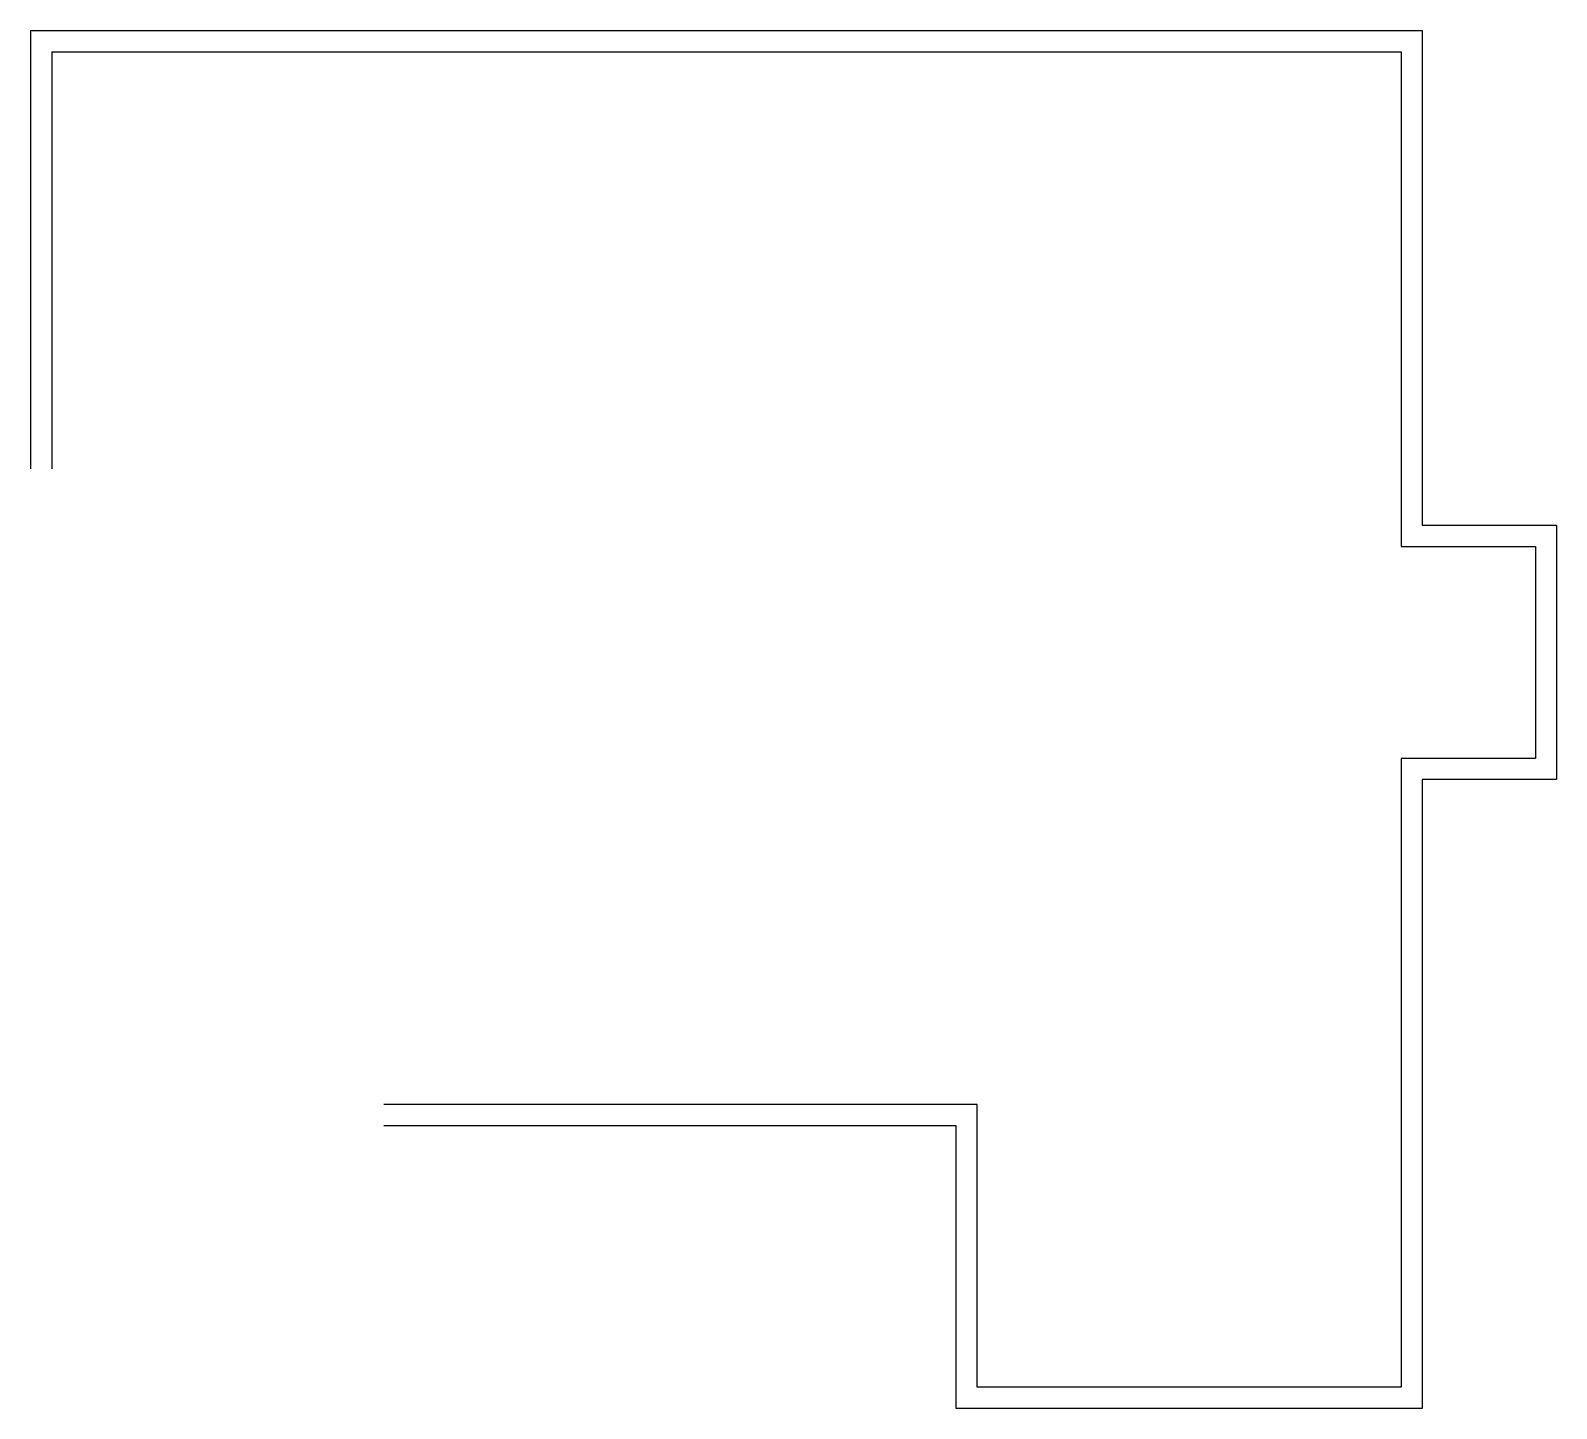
# Model space of a CAD drawing. Header units: millimetres. Extents: x 1918 to 12718, y -7562 to 2188.
import ezdxf

# ---------------------------------------------------------------- set-up
doc = ezdxf.new("R2010")
doc.units = ezdxf.units.MM

msp = doc.modelspace()

# ---------------------------------------------------------------- linework, layer by layer
for p, q in [((1918, 2188), (11768, 2188)), ((1918, 2188), (1918, -912)), ((11768, 2188), (11768, -1312)), ((2068, 2038), (11618, 2038)), ((2068, 2038), (2068, -912)), ((11618, 2038), (11618, -1462)), ((11768, -1312), (12718, -1312)), ((12718, -1312), (12718, -3112)), ((11618, -1462), (12568, -1462)), ((12568, -1462), (12568, -2962)), ((12568, -2962), (11618, -2962)), ((11618, -2962), (11618, -7412)), ((12718, -3112), (11768, -3112)), ((11768, -3112), (11768, -7562)), ((8618, -5412), (4418, -5412)), ((8618, -7412), (8618, -5412)), ((8468, -5562), (4418, -5562)), ((8468, -7562), (8468, -5562)), ((11618, -7412), (8618, -7412)), ((11768, -7562), (8468, -7562))]:
    msp.add_line(p, q)

doc.saveas('drawing.dxf')
